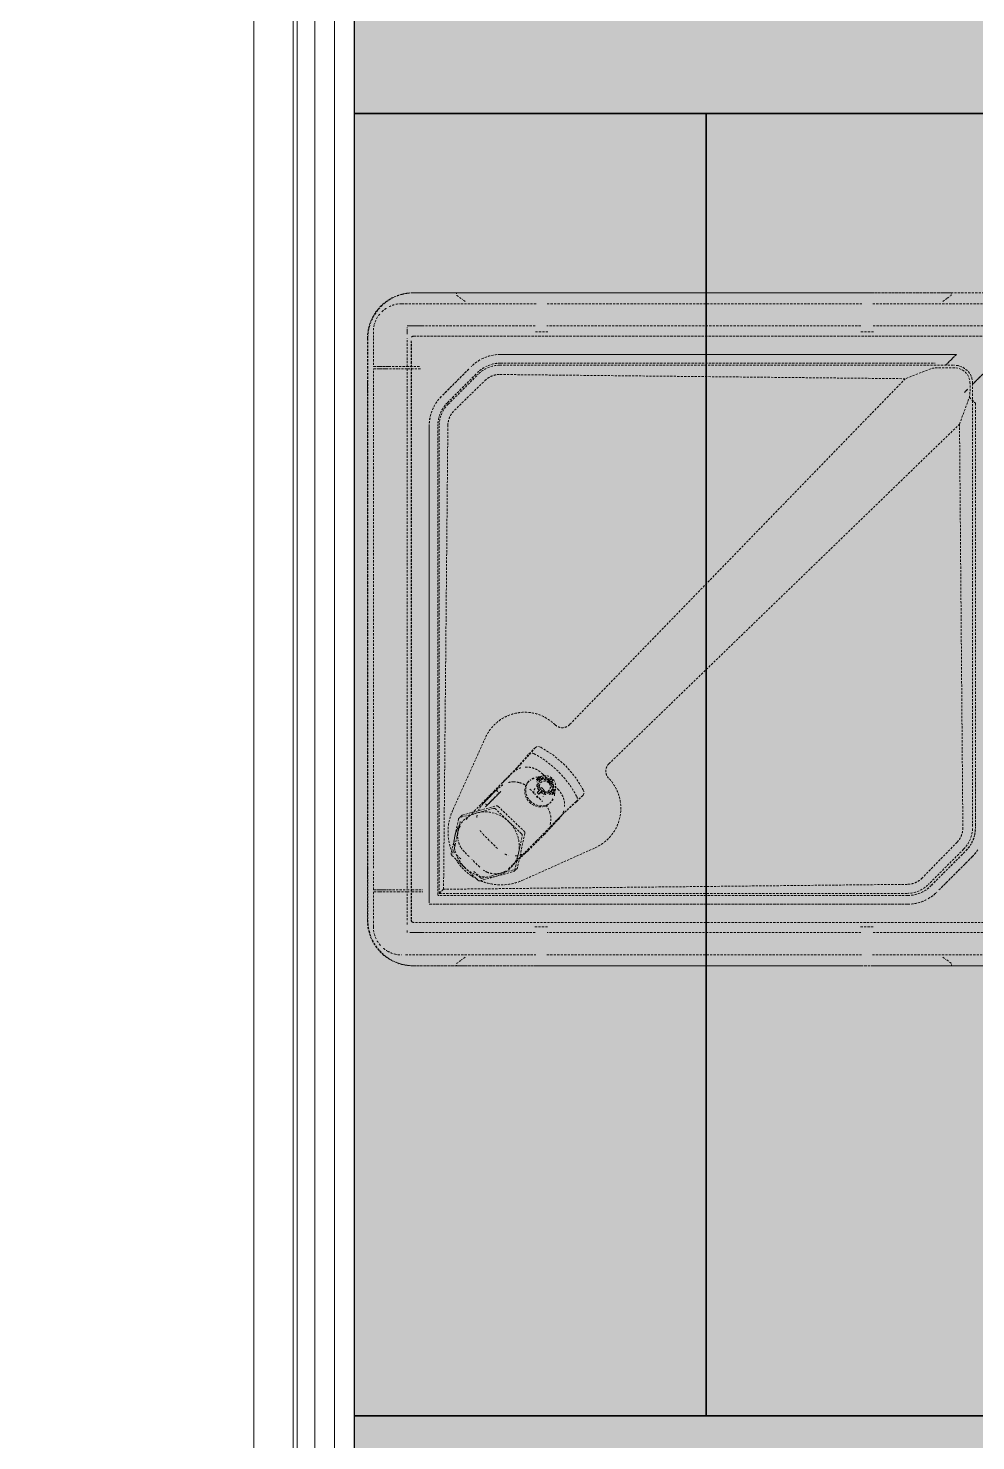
# Model space of a CAD drawing. Header units: millimetres. Extents: x -12447 to 83753, y -46415 to 46712.
# Drawn here: x 13756 to 14193, y 15163 to 15814 of the extents above; entities that cross this region are included whole.
import ezdxf
from ezdxf.xclip import XClip

# ---------------------------------------------------------------- set-up
doc = ezdxf.new("R2010")
doc.units = ezdxf.units.MM
doc.header["$XCLIPFRAME"] = 2
doc.linetypes.add('200_ШТРИХ_ш1п0_6_', pattern=[1.6, 1, -0.6])
doc.layers.add('1_Сущ. кусты', color=7, linetype='Continuous')
for name, color, linetype, lineweight in [('Сантехника', 7, 'Continuous', 18), ('Стены отделка', 7, 'Continuous', 30), ('Стены перегородки', 7, 'Continuous', 30), ('Стены штриховка', 7, 'Continuous', 9)]:
    doc.layers.add(name, color=color, linetype=linetype, lineweight=lineweight)

# ---------------------------------------------------------------- blocks, each defined once
blk = doc.blocks.new('Reece_Tap_Wolfen_Drinking-Fountain - 10 L_Stainless Steel-V121-План полов 1-го этажа')
at = {"layer": 'Сантехника', "linetype": '200_ШТРИХ_ш1п0_6_'}
for p, q in [((14201.31, 15691.8), (13933.33, 15691.8)), ((13930.58, 15673.99), (13930.58, 15675.76)), ((13931.89, 15676.53), (13930.72, 15676.53)), ((13912.33, 15670.8), (13912.33, 15402.8)), ((13973.29, 15658.42), (14182.81, 15658.42)), ((14171.86, 15656.83), (14160.1, 15652.24)), ((14182.86, 15657.23), (14174.93, 15657.23)), ((13949.55, 15640.48), (13963.39, 15654.32)), ((13952.47, 15637.74), (13966.5, 15651.39)), ((13973.48, 15654.18), (14160.1, 15652.24)), ((14160.1, 15652.24), (14005.51, 15492.92)), ((14189.92, 15646.55), (14189.92, 15650.17)), ((14191.06, 15650.17), (14191.06, 15445.39)), ((14185.08, 15631.3), (14189.54, 15643.46)), ((13945.45, 15415.17), (13945.45, 15630.59)), ((13947.42, 15417.06), (13949.4, 15630.59)), ((14023.58, 15474.85), (14185.08, 15631.3)), ((14185.08, 15631.3), (14186.62, 15445.39)), ((13966.67, 15486.85), (13951.64, 15453.45)), ((13989.73, 15482.37), (13986.71, 15479.4)), ((13986.98, 15479.14), (13989.63, 15482.27)), ((13970.52, 15462.11), (13978.3, 15470.05)), ((13960.43, 15451.95), (13969, 15460.57)), ((14011.61, 15460.3), (14008.49, 15457.54)), ((14008.66, 15457.39), (14011.68, 15460.36)), ((13970.4, 15454.3), (13954.96, 15450.09)), ((13956.17, 15451.24), (13971.62, 15455.45)), ((13983.35, 15442.62), (13971.36, 15454.05)), ((13972.57, 15455.2), (13984.56, 15443.77)), ((13954.32, 15449.41), (13950.94, 15433.61)), ((13955.79, 15451.02), (13954.58, 15449.87)), ((13999.51, 15448.83), (13991.73, 15440.89)), ((14000.97, 15449.97), (13994.18, 15442.65)), ((13996.74, 15445.9), (14001.94, 15451.21)), ((14000.74, 15449.73), (13997.23, 15446.24)), ((13980.27, 15425.87), (13983.65, 15441.67)), ((13984.86, 15442.82), (13981.48, 15427.02)), ((13993.92, 15442.38), (13986.85, 15435.31)), ((13977.4, 15426.48), (13986.6, 15435.07)), ((13990.21, 15439.36), (13982.45, 15431.55)), ((13983.86, 15421.2), (14017.29, 15436.18)), ((14183.94, 15438.71), (14167.93, 15422.27)), ((14186.96, 15435.49), (14170.75, 15419.27)), ((13951.24, 15432.67), (13963.24, 15421.22)), ((13964.19, 15420.97), (13979.62, 15425.18)), ((13980, 15425.4), (13981.22, 15426.55)), ((13947.42, 15417.06), (13945.45, 15415.17)), ((14160.85, 15415.17), (13945.45, 15415.17)), ((14161.03, 15419.32), (13947.42, 15417.06)), ((13930.58, 15400.79), (13930.58, 15402.42)), ((13933.33, 15381.8), (14201.31, 15381.8))]:
    blk.add_line(p, q, dxfattribs=at)
at = {"layer": 'Сантехника', "color": 251, "linetype": '200_ШТРИХ_ш1п0_6_', "true_color": 0x666666}
for p, q in [((13957.45, 15691.8), (13933.58, 15691.8)), ((13957.35, 15691.8), (13953.4, 15691.8)), ((13957.45, 15691.8), (13953.4, 15691.8)), ((13957.4, 15687.8), (13955.97, 15688.85)), ((13957.35, 15691.8), (14177.33, 15691.8)), ((14177.43, 15691.8), (13957.45, 15691.8)), ((14181.38, 15691.8), (14177.33, 15691.8)), ((14177.38, 15687.8), (14179.18, 15689.12)), ((14181.38, 15691.8), (14177.43, 15691.8)), ((14201.31, 15691.8), (14177.43, 15691.8)), ((13928.21, 15686.79), (13990.07, 15686.79)), ((13995.13, 15686.79), (14140.06, 15686.79)), ((14145.12, 15686.79), (14204.39, 15686.79)), ((13930.72, 15676.53), (13931.89, 15676.53)), ((13989.63, 15676.53), (13931.89, 15676.53)), ((14139.62, 15676.53), (13995.06, 15676.53)), ((14202.25, 15676.53), (14145.05, 15676.53)), ((13912.58, 15670.8), (13912.58, 15646.8)), ((13915.08, 15673.79), (13915.08, 15671.23)), ((13915.08, 15670.8), (13915.08, 15657.8)), ((13930.58, 15672.82), (13930.58, 15673.99)), ((13930.58, 15657.8), (13930.58, 15670.8)), ((13932.46, 15403.15), (13932.46, 15669.67)), ((13932.58, 15403.26), (13932.58, 15669.29)), ((13995.52, 15673.8), (13989.52, 15673.8)), ((13995.52, 15673.8), (13989.52, 15673.8)), ((14145.5, 15673.8), (14139.5, 15673.8)), ((14145.5, 15673.8), (14139.5, 15673.8)), ((14183.13, 15663.42), (13973.61, 15663.42)), ((13973.67, 15663.42), (14183.19, 15663.42)), ((14183.61, 15663.41), (14178.62, 15658.42)), ((14178.68, 15658.42), (14183.67, 15663.41)), ((14183.67, 15663.41), (14183.61, 15663.41)), ((13915.08, 15657.8), (13917.86, 15657.8)), ((13915.08, 15648.44), (13915.08, 15656.8)), ((13917.85, 15656.8), (13915.08, 15656.8)), ((13918.01, 15657.8), (13921.92, 15657.8)), ((13921.9, 15656.8), (13918.01, 15656.8)), ((13922.12, 15657.8), (13926.68, 15657.8)), ((13926.66, 15656.8), (13922.12, 15656.8)), ((13926.91, 15657.8), (13930.58, 15657.8)), ((13930.58, 15656.8), (13926.91, 15656.8)), ((13930.58, 15657.8), (13931.83, 15657.8)), ((13931.81, 15656.8), (13930.58, 15656.8)), ((13930.58, 15656.8), (13930.58, 15416.8)), ((13932.08, 15657.8), (13936.4, 15657.8)), ((13936.74, 15656.8), (13932.08, 15656.8)), ((13958.97, 15656.65), (13947.09, 15644.77)), ((13947.11, 15644.73), (13959.01, 15656.63)), ((13973.61, 15659.42), (14173.87, 15659.42)), ((13973.67, 15659.42), (14173.92, 15659.42)), ((14173.92, 15659.42), (14173.87, 15659.42)), ((14176.74, 15656.54), (14176.8, 15656.54)), ((13949.17, 15641.19), (13962.68, 15654.7)), ((13949.22, 15641.19), (13962.71, 15654.68)), ((14195.78, 15654.31), (14191.06, 15649.59)), ((14191.06, 15649.65), (14195.72, 15654.31)), ((13912.35, 15426.8), (13912.35, 15646.8)), ((13912.45, 15646.8), (13912.45, 15426.8)), ((14187.35, 15645.94), (14188.77, 15647.36)), ((14187.4, 15645.94), (14187.35, 15645.94)), ((14188.81, 15647.34), (14187.4, 15645.94)), ((14189.64, 15643.7), (14192.44, 15640.9)), ((14189.64, 15643.65), (14192.38, 15640.9)), ((14192.38, 15640.9), (14192.44, 15640.9)), ((14192.38, 15640.9), (14192.38, 15472.49)), ((14192.44, 15640.9), (14192.44, 15445.39)), ((13940.78, 15630.59), (13940.78, 15410.85)), ((13940.83, 15410.9), (13940.83, 15630.59)), ((13944.78, 15414.55), (13944.78, 15630.59)), ((13944.83, 15414.6), (13944.83, 15630.59)), ((13981.24, 15472.94), (13982.67, 15474.42)), ((13981.24, 15472.94), (13975.52, 15467.11)), ((13976.02, 15467.45), (13978.47, 15469.88)), ((13986.89, 15466.96), (13986.45, 15466.51)), ((13993.54, 15469.31), (13990.12, 15468.68)), ((13991.19, 15467.91), (13990.25, 15467.66)), ((13990.25, 15467.66), (13991.34, 15466.57)), ((13990.89, 15468.3), (13991.83, 15468.55)), ((13991.98, 15467.21), (13990.89, 15468.3)), ((13991.92, 15467.18), (13991.19, 15467.91)), ((13991.34, 15466.57), (13991.92, 15467.18)), ((13991.83, 15468.55), (13992.57, 15467.82)), ((13992.57, 15467.82), (13991.98, 15467.21)), ((13992.99, 15470.21), (14000.06, 15463.13)), ((13997.03, 15468), (13996.03, 15467.01)), ((13996.03, 15467.01), (13996.62, 15467.62)), ((13996.62, 15467.62), (13997.29, 15468.28)), ((13996.74, 15466.31), (13997.74, 15467.3)), ((13997.32, 15466.91), (13996.74, 15466.31)), ((13997.29, 15468.28), (13997.03, 15468)), ((13997.99, 15467.58), (13997.32, 15466.91)), ((13997.74, 15467.3), (13997.99, 15467.58)), ((14192.38, 15471.49), (14192.38, 15445.39)), ((13969.22, 15460.35), (13966.01, 15457.14)), ((13966.07, 15457.18), (13969.23, 15460.35)), ((13971.63, 15462.75), (13973.04, 15461.33)), ((13971.67, 15462.79), (13973.08, 15461.38)), ((13974.64, 15466.18), (13974.71, 15466.18)), ((13991.52, 15462.54), (13990.52, 15461.55)), ((13990.52, 15461.55), (13991.43, 15462.48)), ((13991.23, 15460.84), (13992.23, 15461.83)), ((13991.43, 15462.48), (13992.1, 15463.14)), ((13992.1, 15463.14), (13991.52, 15462.54)), ((13992.14, 15461.77), (13991.68, 15461.3)), ((13992.81, 15462.43), (13992.14, 15461.77)), ((13992.23, 15461.83), (13992.81, 15462.43)), ((13996.86, 15462.24), (13996.28, 15461.63)), ((13996.28, 15461.63), (13997.37, 15460.54)), ((13997.59, 15461.5), (13996.86, 15462.24)), ((13996.92, 15462.27), (13997.51, 15462.88)), ((13998.02, 15461.18), (13996.92, 15462.27)), ((13997.37, 15460.54), (13997.59, 15461.5)), ((13997.51, 15462.88), (13998.24, 15462.14)), ((13998.24, 15462.14), (13998.02, 15461.18)), ((13998.54, 15460.58), (13999.04, 15464.02)), ((13967.43, 15455.72), (13966.01, 15457.14)), ((13967.48, 15455.77), (13966.07, 15457.18)), ((13967.43, 15455.72), (13970.64, 15458.94)), ((13970.64, 15458.93), (13967.48, 15455.77)), ((13996.51, 15456.83), (13996.95, 15457.29)), ((13953.51, 15441.08), (13955.13, 15448.68)), ((13957.76, 15449.26), (13959.92, 15451.44)), ((14003.9, 15453.18), (14002.45, 15451.72)), ((13995.92, 15444.97), (13995.85, 15444.97)), ((13952.15, 15434.76), (13952.7, 15437.3)), ((14187.51, 15434.3), (14171.89, 15418.68)), ((14187.53, 15434.26), (14171.92, 15418.66)), ((13955.37, 15431.03), (13953.44, 15432.87)), ((13961.7, 15429.59), (13960.49, 15430.8)), ((13982.45, 15431.55), (13978.51, 15427.59)), ((14175.59, 15416.72), (14190.82, 15431.95)), ((14190.87, 15431.95), (14175.63, 15416.71)), ((13912.58, 15426.8), (13912.58, 15402.8)), ((13915.08, 15416.8), (13915.08, 15425.43)), ((13964.45, 15422.37), (13961.21, 15425.47)), ((13967.56, 15422.71), (13965.4, 15422.12)), ((13979.7, 15426.02), (13968.72, 15423.03)), ((13915.08, 15416.8), (13918.01, 15416.8)), ((13918.01, 15415.8), (13915.08, 15415.8)), ((13915.08, 15415.8), (13915.08, 15402.8)), ((13922.12, 15415.8), (13918.21, 15415.8)), ((13918.23, 15416.8), (13922.12, 15416.8)), ((13926.91, 15415.8), (13922.35, 15415.8)), ((13922.37, 15416.8), (13926.91, 15416.8)), ((13930.58, 15415.8), (13927.16, 15415.8)), ((13927.18, 15416.8), (13930.58, 15416.8)), ((13930.58, 15416.8), (13932.08, 15416.8)), ((13930.58, 15402.8), (13930.58, 15415.8)), ((13930.58, 15415.8), (13932.08, 15415.8)), ((13932.84, 15415.8), (13937.83, 15415.8)), ((13932.9, 15416.8), (13937.83, 15416.8)), ((13940.83, 15410.17), (14161.17, 15410.17)), ((14161.23, 15410.17), (13940.83, 15410.17)), ((14161.17, 15414.17), (13944.78, 15414.17)), ((13944.83, 15414.17), (13944.78, 15414.17)), ((14161.23, 15414.17), (13944.83, 15414.17)), ((14161.17, 15414.17), (14161.23, 15414.17)), ((13915.08, 15402.4), (13915.08, 15399.8)), ((13930.58, 15397.07), (13930.58, 15398.29)), ((13989.67, 15397.07), (13931.9, 15397.07)), ((13989.52, 15399.8), (13995.52, 15399.8)), ((13989.52, 15399.8), (13995.52, 15399.8)), ((14139.66, 15397.07), (13995.13, 15397.07)), ((14139.5, 15399.8), (14145.5, 15399.8)), ((14139.5, 15399.8), (14145.5, 15399.8)), ((14202.27, 15397.07), (14145.12, 15397.07)), ((13929.94, 15386.8), (13989.94, 15386.8)), ((13957.4, 15385.8), (13955.6, 15384.48)), ((13995, 15386.8), (14139.92, 15386.8)), ((14144.99, 15386.8), (14206.13, 15386.8)), ((14177.38, 15385.8), (14178.82, 15384.74)), ((13933.58, 15381.8), (13957.45, 15381.8)), ((13957.45, 15381.8), (13953.4, 15381.8)), ((13957.35, 15381.8), (13953.4, 15381.8)), ((13957.35, 15381.8), (14177.33, 15381.8)), ((14177.43, 15381.8), (13957.45, 15381.8)), ((14181.38, 15381.8), (14177.33, 15381.8)), ((14181.38, 15381.8), (14177.43, 15381.8)), ((14177.43, 15381.8), (14201.31, 15381.8))]:
    blk.add_line(p, q, dxfattribs=at)
at = {"layer": 'Сантехника', "color": 253, "linetype": '200_ШТРИХ_ш1п0_6_', "true_color": 0xa3a3a3}
for p, q in [((13989.63, 15691.8), (13957.45, 15691.8)), ((13995.52, 15691.8), (13989.52, 15691.8)), ((13990.37, 15691.8), (13989.52, 15691.8)), ((13995.52, 15691.8), (13990.37, 15691.8)), ((14139.62, 15691.8), (13995.13, 15691.8)), ((14139.62, 15691.8), (14139.5, 15691.8)), ((14145.5, 15691.8), (14139.5, 15691.8)), ((14139.92, 15691.8), (14139.62, 15691.8)), ((14141.04, 15691.8), (14139.92, 15691.8)), ((14141.76, 15691.8), (14141.04, 15691.8)), ((14143.32, 15691.8), (14141.76, 15691.8)), ((14145.12, 15691.8), (14143.32, 15691.8)), ((14145.41, 15691.8), (14145.12, 15691.8)), ((14177.43, 15691.8), (14145.12, 15691.8)), ((14145.5, 15691.8), (14145.41, 15691.8)), ((13931.89, 15676.53), (13937.83, 15676.53)), ((13933.46, 15671.8), (14201.06, 15671.8)), ((13933.58, 15671.8), (14201.06, 15671.8)), ((13917.86, 15657.8), (13915.08, 15657.8)), ((13915.08, 15656.8), (13917.85, 15656.8)), ((13921.92, 15657.8), (13918.01, 15657.8)), ((13918.01, 15656.8), (13921.9, 15656.8)), ((13912.58, 15646.8), (13912.58, 15426.8)), ((13915.08, 15647.1), (13915.08, 15648.44)), ((13915.08, 15426.8), (13915.08, 15646.8)), ((13966.18, 15457.07), (13969.35, 15460.23)), ((13991.68, 15461.3), (13991.23, 15460.84)), ((13952.7, 15437.3), (13953.51, 15441.08)), ((13959.18, 15432.11), (13956.99, 15434.3)), ((13964.06, 15427.23), (13961.7, 15429.59)), ((13918.01, 15416.8), (13915.08, 15416.8)), ((13918.01, 15415.8), (13915.08, 15415.8)), ((13922.12, 15415.8), (13918.21, 15415.8)), ((13922.12, 15416.8), (13918.23, 15416.8)), ((13940.83, 15410.17), (13940.78, 15410.17)), ((14201.06, 15401.8), (13933.46, 15401.8)), ((14201.06, 15401.8), (13933.58, 15401.8)), ((13937.83, 15397.07), (13931.9, 15397.07)), ((13957.45, 15381.8), (13989.63, 15381.8)), ((13994.66, 15381.8), (13989.52, 15381.8)), ((13995.4, 15381.8), (13989.52, 15381.8)), ((13995.52, 15381.8), (13994.66, 15381.8)), ((13995.13, 15381.8), (14139.62, 15381.8)), ((13995.52, 15381.8), (13995.4, 15381.8)), ((14139.62, 15381.8), (14139.5, 15381.8)), ((14145.5, 15381.8), (14139.5, 15381.8)), ((14145.5, 15381.8), (14139.62, 15381.8)), ((14145.12, 15381.8), (14177.43, 15381.8))]:
    blk.add_line(p, q, dxfattribs=at)
at = {"layer": 'Сантехника', "color": 9, "linetype": '200_ШТРИХ_ш1п0_6_', "true_color": 0xc7c7c7}
for p, q in [((13987.21, 15463.23), (13989.8, 15460.64)), ((13990.35, 15460.1), (13992.98, 15457.47)), ((13968.45, 15439.57), (13965.64, 15442.38)), ((13972.27, 15435.76), (13968.78, 15439.24))]:
    blk.add_line(p, q, dxfattribs=at)
at = {"layer": 'Сантехника', "linetype": '200_ШТРИХ_ш1п0_6_', "flags": 128}
for points in [[(13933.33, 15691.8), (13932.49, 15691.78), (13931.65, 15691.73), (13930.82, 15691.65), (13929.99, 15691.53), (13929.16, 15691.38), (13928.34, 15691.2), (13927.53, 15690.98), (13926.73, 15690.73), (13925.93, 15690.45), (13925.15, 15690.14), (13924.39, 15689.8), (13923.63, 15689.43), (13922.9, 15689.02), (13922.18, 15688.59), (13921.47, 15688.13), (13920.79, 15687.64), (13920.13, 15687.13), (13919.48, 15686.59), (13918.86, 15686.02), (13918.27, 15685.43), (13917.69, 15684.81), (13917.15, 15684.18), (13916.62, 15683.52), (13916.13, 15682.84), (13915.66, 15682.14), (13915.22, 15681.43), (13914.81, 15680.7), (13914.43, 15679.95), (13914.08, 15679.18), (13913.76, 15678.41), (13913.47, 15677.62), (13913.21, 15676.82), (13912.99, 15676.01), (13912.8, 15675.19), (13912.64, 15674.37), (13912.51, 15673.54), (13912.42, 15672.7), (13912.36, 15671.86), (13912.33, 15671.03), (13912.33, 15670.8)], [(13953.41, 15691.49), (13953.41, 15691.55), (13953.4, 15691.59), (13953.4, 15691.62), (13953.4, 15691.65), (13953.4, 15691.67), (13953.4, 15691.68), (13953.4, 15691.69), (13953.4, 15691.7), (13953.4, 15691.71), (13953.4, 15691.72), (13953.4, 15691.73), (13953.4, 15691.73), (13953.4, 15691.74), (13953.4, 15691.74), (13953.4, 15691.75), (13953.4, 15691.75), (13953.4, 15691.75), (13953.4, 15691.76), (13953.4, 15691.76), (13953.4, 15691.76), (13953.4, 15691.77), (13953.4, 15691.77), (13953.4, 15691.77), (13953.4, 15691.77), (13953.4, 15691.78), (13953.4, 15691.78)], [(14181.37, 15691.49), (14181.37, 15691.55), (14181.38, 15691.59), (14181.38, 15691.62), (14181.38, 15691.65), (14181.38, 15691.67), (14181.38, 15691.68), (14181.38, 15691.69), (14181.38, 15691.7), (14181.38, 15691.71), (14181.38, 15691.72), (14181.38, 15691.73), (14181.38, 15691.73), (14181.38, 15691.74), (14181.38, 15691.74), (14181.38, 15691.75), (14181.38, 15691.75), (14181.38, 15691.75), (14181.38, 15691.76), (14181.38, 15691.76), (14181.38, 15691.76), (14181.38, 15691.77), (14181.38, 15691.77), (14181.38, 15691.77), (14181.38, 15691.77), (14181.38, 15691.78), (14181.38, 15691.78)], [(14174.93, 15657.23), (14174.33, 15657.21), (14173.74, 15657.18), (14173.17, 15657.12), (14172.65, 15657.04), (14172.21, 15656.94), (14171.86, 15656.83)], [(14189.54, 15643.46), (14189.64, 15643.81), (14189.73, 15644.26), (14189.81, 15644.78), (14189.87, 15645.35), (14189.9, 15645.95), (14189.92, 15646.55)], [(13989.63, 15482.27), (13990, 15482.58), (13990.46, 15482.75), (13991, 15482.79), (13991.59, 15482.68), (13992.19, 15482.44)], [(13992.19, 15482.44), (13998.05, 15478.79), (14003.44, 15474.15), (14008.08, 15468.76), (14011.75, 15462.87)], [(14011.75, 15462.87), (14012, 15462.27), (14012.11, 15461.68), (14012.08, 15461.13), (14011.91, 15460.66), (14011.61, 15460.3)], [(13912.33, 15402.8), (13912.35, 15401.96), (13912.4, 15401.12), (13912.48, 15400.28), (13912.6, 15399.45), (13912.75, 15398.63), (13912.93, 15397.81), (13913.15, 15397), (13913.4, 15396.19), (13913.68, 15395.4), (13913.99, 15394.62), (13914.33, 15393.85), (13914.7, 15393.1), (13915.11, 15392.36), (13915.54, 15391.64), (13916, 15390.94), (13916.49, 15390.26), (13917, 15389.59), (13917.54, 15388.95), (13918.11, 15388.33), (13918.7, 15387.73), (13919.31, 15387.16), (13919.95, 15386.61), (13920.61, 15386.09), (13921.29, 15385.6), (13921.99, 15385.13), (13922.7, 15384.69), (13923.43, 15384.28), (13924.18, 15383.9), (13924.95, 15383.55), (13925.72, 15383.23), (13926.51, 15382.94), (13927.31, 15382.68), (13928.12, 15382.46), (13928.94, 15382.26), (13929.76, 15382.1), (13930.59, 15381.98), (13931.43, 15381.88), (13932.27, 15381.83), (13933.11, 15381.8), (13933.33, 15381.8)], [(13953.41, 15382.11), (13953.41, 15382.05), (13953.4, 15382), (13953.4, 15381.97), (13953.4, 15381.95), (13953.4, 15381.93), (13953.4, 15381.92), (13953.4, 15381.91), (13953.4, 15381.89), (13953.4, 15381.89), (13953.4, 15381.88), (13953.4, 15381.87), (13953.4, 15381.87), (13953.4, 15381.86), (13953.4, 15381.86), (13953.4, 15381.85), (13953.4, 15381.85), (13953.4, 15381.84), (13953.4, 15381.84), (13953.4, 15381.84), (13953.4, 15381.83), (13953.4, 15381.83), (13953.4, 15381.83), (13953.4, 15381.83), (13953.4, 15381.82), (13953.4, 15381.82), (13953.4, 15381.82)], [(14181.37, 15382.11), (14181.37, 15382.05), (14181.38, 15382), (14181.38, 15381.97), (14181.38, 15381.95), (14181.38, 15381.93), (14181.38, 15381.92), (14181.38, 15381.91), (14181.38, 15381.89), (14181.38, 15381.89), (14181.38, 15381.88), (14181.38, 15381.87), (14181.38, 15381.87), (14181.38, 15381.86), (14181.38, 15381.86), (14181.38, 15381.85), (14181.38, 15381.85), (14181.38, 15381.84), (14181.38, 15381.84), (14181.38, 15381.84), (14181.38, 15381.83), (14181.38, 15381.83), (14181.38, 15381.83), (14181.38, 15381.83), (14181.38, 15381.82), (14181.38, 15381.82), (14181.38, 15381.82)]]:
    blk.add_lwpolyline(points, dxfattribs=at)
at = {"layer": 'Сантехника', "color": 251, "linetype": '200_ШТРИХ_ш1п0_6_', "true_color": 0x666666, "flags": 128}
for points in [[(13955.6, 15689.12), (13953.58, 15690.6), (13953.45, 15691.18), (13953.42, 15691.38), (13953.41, 15691.49)], [(14179.4, 15689.28), (14181.2, 15690.6), (14181.33, 15691.18), (14181.36, 15691.38), (14181.37, 15691.49)], [(13982.83, 15474.58), (13985.53, 15477.51), (13986.98, 15479.14)], [(14008.49, 15457.54), (14006.93, 15456.11), (14004.28, 15453.56)], [(13955.37, 15384.31), (13953.58, 15383), (13953.45, 15382.42), (13953.42, 15382.21), (13953.41, 15382.11)], [(14179.18, 15384.48), (14181.2, 15383), (14181.33, 15382.42), (14181.36, 15382.21), (14181.37, 15382.11)]]:
    blk.add_lwpolyline(points, dxfattribs=at)
at = {"layer": 'Сантехника', "linetype": '200_ШТРИХ_ш1п0_6_'}
for centre, major_axis, ratio, start_param, end_param in [((13933.58, 15670.8), (0, 21), 0.999921, 0.436121, 0.754767), ((13933.58, 15670.8), (0, 21), 0.999921, 0.240456, 0.379726), ((13933.58, 15670.8), (0, 21), 0.999921, 0.012861, 0.132209), ((13933.58, 15670.8), (0, 21), 0.999921, 0.894453, 1.570796), ((13973.29, 15644.42), (0, 14), 0.999921, 0, 0.785398), ((14182.81, 15650.17), (0, 8.25), 0.999921, 4.712389, 6.283185), ((14182.86, 15650.17), (0, 7.05), 0.999921, 4.712389, 6.283185), ((13959.45, 15630.59), (0, 14), 0.999921, 0.785398, 1.570796), ((13988.82, 15477.27), (-2.1, 2.14), 0.662475, 5.169657, 6.352518), ((13747.42, 15700.95), (-229.07, 232.72), 0.662475, 3.153453, 3.210926), ((13985.5, 15455.96), (-22.53, 22.89), 0.662475, 4.278843, 5.169657), ((13967.85, 15459.48), (3.54, 3.54), 0.008884, 5.035433, 5.559032), ((13970.71, 15453.36), (-0.688, 0.726), 0.948236, 4.76545, 5.812647), ((13971.92, 15454.51), (-0.688, 0.726), 0.948236, 4.76545, 5.812647), ((14230.4, 15217.93), (-229.07, 232.72), 0.662475, 6.237574, 6.295046), ((14006.56, 15459.53), (-2.1, 2.14), 0.662475, 3.095981, 4.278843), ((13967.3, 15437.66), (-10.6, 11.18), 0.948236, 4.740369, 7.881962), ((13955.25, 15449.16), (-0.672, 0.709), 0.948236, 5.812647, 6.859845), ((13967.3, 15437.66), (-10.6, 11.18), 0.948236, 1.598777, 4.740369), ((13982.7, 15441.93), (-0.688, 0.726), 0.948236, 3.718252, 4.76545), ((13983.91, 15443.08), (-0.688, 0.726), 0.948236, 3.718252, 4.76545), ((13989.06, 15438.27), (3.54, 3.54), 0.008884, 5.035433, 5.559032), ((13986.85, 15449.45), (0, 10), 0.999921, 3.926991, 4.18879), ((13998.12, 15447.17), (2.2, 2.2), 0.008884, 3.150478, 4.284942), ((14177.06, 15445.39), (0, 14), 0.999921, 3.926991, 4.712389), ((13951.89, 15433.36), (-0.688, 0.726), 0.948236, 0.57666, 1.623857), ((13963.89, 15421.91), (-0.688, 0.726), 0.948236, 1.623857, 2.671055), ((13979.32, 15426.12), (-0.688, 0.726), 0.948236, 2.671055, 3.718252), ((14160.85, 15429.17), (0, 14), 0.999921, 3.141593, 3.926991), ((13933.58, 15402.8), (0, 21), 0.999921, 1.570796, 1.643311), ((13933.58, 15402.8), (0, 21), 0.999921, 1.814033, 1.977197), ((13933.58, 15402.8), (0, 21), 0.999921, 2.013466, 2.303803), ((13928.08, 15399.8), (0, 13), 0.999921, 2.094395, 2.291942), ((13933.58, 15402.8), (0, 21), 0.999921, 2.443548, 3.128732)]:
    blk.add_ellipse(centre, major_axis=major_axis, ratio=ratio, start_param=start_param, end_param=end_param, dxfattribs=at)
at = {"layer": 'Сантехника', "color": 251, "linetype": '200_ШТРИХ_ш1п0_6_', "true_color": 0x666666}
for centre, major_axis, ratio, start_param, end_param in [((13933.58, 15670.8), (0, 21), 0.999921, 0.132209, 0.240456), ((13928.08, 15673.79), (0, 13), 0.999921, 0.888414, 1.28273), ((13933.58, 15670.8), (0, 21), 0.999921, 0.754767, 0.894453), ((13928.08, 15673.79), (0, 13), 0.999921, 0.571028, 0.785398), ((13928.08, 15673.79), (0, 13), 0.999921, 0.261799, 0.495723), ((13928.08, 15673.79), (0, 13), 0.999921, 0, 0.2438), ((13928.08, 15673.79), (0, 13), 0.999921, 1.308997, 1.510052), ((13933.46, 15670.8), (0, 1), 0.999921, 0, 1.570796), ((13933.58, 15670.8), (0, 1), 0.999921, 0, 1.570796), ((13973.61, 15644.42), (0, 19), 0.999921, 0, 0.477857), ((13973.67, 15644.42), (0, 19), 0.999921, 0, 0.47924), ((14183.13, 15650.17), (0, 13.25), 0.999921, 6.246863, 6.283185), ((14183.19, 15650.17), (0, 13.25), 0.999921, 6.246863, 6.283185), ((13973.61, 15644.42), (0, 19), 0.999921, 0.523599, 0.785398), ((13973.67, 15644.42), (0, 19), 0.999921, 0.523599, 0.785398), ((13973.61, 15644.42), (0, 15), 0.999921, 0.523599, 0.785398), ((13973.67, 15644.42), (0, 15), 0.999921, 0.523599, 0.785398), ((13973.61, 15644.42), (0, 15), 0.999921, 0, 0.462643), ((13973.67, 15644.42), (0, 15), 0.999921, 0, 0.464609), ((13912.4, 15646.8), (0, 4), 0.012565, 0, 1.570796), ((13912.4, 15646.8), (0, 4), 0.012565, 4.712389, 6.283185), ((13959.78, 15630.59), (0, 19), 0.999921, 0.785398, 1.570796), ((13959.83, 15630.59), (0, 19), 0.999921, 0.785398, 1.570796), ((13959.78, 15630.59), (0, 15), 0.999921, 0.786849, 1.570796), ((13959.83, 15630.59), (0, 15), 0.999921, 0.790258, 1.570796), ((13978.17, 15469.72), (3.54, 3.54), 0.008884, 2.40934, 3.141593), ((13976.91, 15468.39), (2.2, 2.2), 0.008884, 3.150478, 4.284942), ((13991.92, 15462.12), (-5.03, 4.84), 0.909991, 0, 1.549367), ((13991.92, 15462.12), (-5.03, 4.84), 0.909991, 5.901037, 6.19264), ((13991.48, 15461.67), (-5.03, 4.84), 0.909991, 5.796508, 6.094316), ((13991.92, 15462.12), (-5.03, 4.84), 0.909991, 4.69096, 5.704165), ((13994.13, 15464.42), (-3.65, 3.51), 0.909991, 6.162854, 6.360658), ((13991.48, 15461.67), (-5.03, 4.84), 0.909991, 4.69096, 5.588475), ((13994.71, 15465.03), (-3.29, 3.16), 0.909991, 0.088477, 0.501223), ((13994.71, 15465.03), (-2.54, 2.45), 0.909991, 0.120724, 0.657523), ((13994.13, 15464.42), (-1.88, 1.81), 0.909991, 4.69096, 7.832552), ((13994.71, 15465.03), (-3.29, 3.16), 0.909991, 4.800866, 6.15185), ((13994.13, 15464.42), (-2.54, 2.45), 0.909991, 4.833113, 6.119603), ((13994.71, 15465.03), (-2.54, 2.45), 0.909991, 4.833113, 6.119603), ((13994.13, 15464.42), (-3.65, 3.51), 0.909991, 4.69096, 4.789862), ((13994.71, 15465.03), (-2.54, 2.45), 0.909991, 3.262317, 4.548806), ((13994.13, 15464.42), (-3.65, 3.51), 0.909991, 4.592057, 4.69096), ((13994.71, 15465.03), (-3.29, 3.16), 0.909991, 3.23007, 4.581053), ((13968.84, 15459.96), (3.54, 3.54), 0.008884, 0.008885, 3.141593), ((13968.84, 15459.96), (2.83, 2.83), 0.008884, 0.072302, 3.087061), ((13970.26, 15458.55), (3.54, 3.54), 0.008884, 0.008885, 3.141593), ((13970.26, 15458.55), (2.83, 2.83), 0.008884, 0.574762, 3.087061), ((13968.84, 15459.96), (3.54, 3.54), 0.008884, 5.768471, 6.283185), ((13979.78, 15456.52), (0, 10), 0.999921, 0.523599, 0.785398), ((13970.26, 15458.55), (2.83, 2.83), 0.008884, 0.072302, 0.323532), ((13970.26, 15458.55), (3.54, 3.54), 0.008884, 5.768471, 6.283185), ((13991.48, 15461.67), (-5.03, 4.84), 0.909991, 0.574098, 1.549367), ((13991.48, 15461.67), (-5.03, 4.84), 0.909991, 0, 0.50217), ((13991.48, 15461.67), (-1.88, 1.81), 0.909991, 4.69096, 5.905749), ((13994.71, 15465.03), (-3.29, 3.16), 0.909991, 0.763969, 1.439461), ((13994.13, 15464.42), (-3.65, 3.51), 0.909991, 1.450465, 1.549367), ((13994.13, 15464.42), (-2.54, 2.45), 0.909991, 0.331333, 1.407214), ((13994.13, 15464.42), (-3.65, 3.51), 0.909991, 1.549367, 1.648269), ((13994.71, 15465.03), (-2.54, 2.45), 0.909991, 0.763969, 1.407214), ((13994.71, 15465.03), (-3.29, 3.16), 0.909991, 1.659274, 2.334765), ((13994.13, 15464.42), (-2.54, 2.45), 0.909991, 1.69152, 2.768871), ((13994.13, 15464.42), (-1.88, 1.81), 0.909991, 1.549367, 4.69096), ((13994.71, 15465.03), (-2.54, 2.45), 0.909991, 1.69152, 2.334765), ((13994.71, 15465.03), (-2.54, 2.45), 0.909991, 2.448304, 2.97801), ((13991.48, 15461.67), (-5.03, 4.84), 0.909991, 3.826751, 4.69096), ((13994.71, 15465.03), (-3.29, 3.16), 0.909991, 2.599748, 3.010257), ((13991.92, 15462.12), (-5.03, 4.84), 0.909991, 3.720613, 4.69096), ((13994.13, 15464.42), (-2.54, 2.45), 0.909991, 3.262317, 4.548806), ((13994.13, 15464.42), (-3.65, 3.51), 0.909991, 3.021261, 3.219066), ((13972.71, 15449.45), (0, 10), 0.999921, 0.785398, 1.177323), ((13968.84, 15459.96), (3.54, 3.54), 0.008884, 3.150478, 3.674076), ((13970.26, 15458.55), (3.54, 3.54), 0.008884, 3.150478, 3.674076), ((13991.48, 15461.67), (-5.03, 4.84), 0.909991, 1.549367, 2.524636), ((13991.92, 15462.12), (-5.03, 4.84), 0.909991, 1.549367, 2.596565), ((13991.48, 15461.67), (-5.03, 4.84), 0.909991, 2.596565, 3.585186), ((13991.92, 15462.12), (-5.03, 4.84), 0.909991, 2.743322, 3.480251), ((13956.46, 15450.32), (-0.672, 0.709), 0.948236, 5.812647, 6.859845), ((13999.39, 15448.5), (3.54, 3.54), 0.008884, 2.40934, 3.141593), ((14177.38, 15445.39), (0, 15), 0.999921, 4.219729, 4.45059), ((14177.44, 15445.39), (0, 15), 0.999921, 4.214401, 4.45059), ((14177.38, 15445.39), (0, 15), 0.999921, 4.483663, 4.712389), ((14177.44, 15445.39), (0, 15), 0.999921, 4.474263, 4.712389), ((13953.1, 15434.51), (-0.688, 0.726), 0.948236, 0.57666, 1.623857), ((13979.78, 15442.38), (0, 10), 0.999921, 3.665191, 3.926991), ((14177.38, 15445.39), (0, 15), 0.999921, 3.926991, 4.18879), ((14177.44, 15445.39), (0, 15), 0.999921, 3.926991, 4.18879), ((14177.38, 15445.39), (0, 19), 0.999921, 3.926991, 4.167814), ((14177.44, 15445.39), (0, 19), 0.999921, 3.926991, 4.164288), ((13979.78, 15442.38), (0, 10), 0.999921, 3.442765, 3.63288), ((13912.4, 15426.8), (0, 4), 0.012565, 1.570796, 2.513274), ((13912.4, 15426.8), (0, 4), 0.012565, 2.827433, 3.141593), ((13912.4, 15426.8), (0, 4), 0.012565, 3.141593, 4.712389), ((13965.1, 15423.06), (-0.688, 0.726), 0.948236, 1.623857, 2.671055), ((13980.53, 15427.27), (-0.688, 0.726), 0.948236, 2.671055, 3.718252), ((14161.17, 15429.17), (0, 15), 0.999921, 3.141593, 3.926991), ((14161.23, 15429.17), (0, 15), 0.999921, 3.141593, 3.926991), ((14161.17, 15429.17), (0, 19), 0.999921, 3.665191, 3.926991), ((14161.23, 15429.17), (0, 19), 0.999921, 3.665191, 3.926991), ((14161.17, 15429.17), (0, 19), 0.999921, 3.141593, 3.603033), ((14161.23, 15429.17), (0, 19), 0.999921, 3.141593, 3.60165), ((13933.46, 15402.8), (0, 1), 0.999921, 1.570796, 2.617994), ((13933.58, 15402.8), (0, 1), 0.999921, 1.570796, 2.356194), ((13933.58, 15402.8), (0, 21), 0.999921, 1.643311, 1.814033), ((13928.08, 15399.8), (0, 13), 0.999921, 1.570796, 2.022506), ((13933.58, 15402.8), (0, 21), 0.999921, 2.303803, 2.443548), ((13928.08, 15399.8), (0, 13), 0.999921, 2.44323, 2.589573), ((13928.08, 15399.8), (0, 13), 0.999921, 2.617994, 2.873622), ((13928.08, 15399.8), (0, 13), 0.999921, 2.879793, 3.137194)]:
    blk.add_ellipse(centre, major_axis=major_axis, ratio=ratio, start_param=start_param, end_param=end_param, dxfattribs=at)
at = {"layer": 'Сантехника', "color": 253, "linetype": '200_ШТРИХ_ш1п0_6_', "true_color": 0xa3a3a3}
for centre, major_axis, ratio, start_param, end_param in [((13991.92, 15462.12), (-5.03, 4.84), 0.909991, 5.704165, 5.738157), ((13968.84, 15459.96), (3.54, 3.54), 0.008884, 3.674076, 5.768471), ((13968.84, 15459.96), (2.83, 2.83), 0.008884, 3.328826, 5.354205), ((13970.26, 15458.55), (3.54, 3.54), 0.008884, 3.674076, 5.768471), ((13970.25, 15458.55), (2.83, 2.83), 0.008884, 3.328826, 6.113722), ((13968.84, 15459.96), (2.83, 2.83), 0.008884, 5.354205, 6.113722), ((13970.26, 15458.55), (2.83, 2.83), 0.008884, 0.323532, 0.574762), ((13979.78, 15456.52), (0, 10), 0.999921, 0, 0.253205), ((13979.78, 15456.52), (0, 10), 0.999921, 6.045114, 6.283185), ((13979.78, 15456.52), (0, 10), 0.999921, 5.759587, 6.021386), ((13991.48, 15461.67), (-1.88, 1.81), 0.909991, 6.261756, 7.566214), ((13991.48, 15461.67), (-1.88, 1.81), 0.909991, 3.538118, 4.69096), ((13991.92, 15462.12), (-5.03, 4.84), 0.909991, 3.643762, 3.720613), ((13991.48, 15461.67), (-1.88, 1.81), 0.909991, 1.726255, 2.404394), ((13991.48, 15461.67), (-1.88, 1.81), 0.909991, 3.120163, 3.141593), ((13986.85, 15449.45), (0, 10), 0.999921, 4.974188, 5.441577), ((13986.85, 15449.45), (0, 10), 0.999921, 4.459183, 4.712389), ((13986.85, 15449.45), (0, 10), 0.999921, 4.777075, 4.950461), ((13972.71, 15449.45), (0, 10), 0.999921, 2.130735, 2.31589), ((13979.78, 15442.38), (0, 10), 0.999921, 3.204822, 3.337086), ((13912.4, 15426.8), (0, 4), 0.012565, 2.513274, 2.827433), ((13933.58, 15402.8), (0, 1), 0.999921, 2.356194, 3.141593), ((13933.46, 15402.8), (0, 1), 0.999921, 2.617994, 3.141593)]:
    blk.add_ellipse(centre, major_axis=major_axis, ratio=ratio, start_param=start_param, end_param=end_param, dxfattribs=at)
at = {"layer": 'Сантехника', "color": 9, "linetype": '200_ШТРИХ_ш1п0_6_', "true_color": 0xc7c7c7}
for centre, start_param, end_param in [((13972.71, 15449.45), 1.401762, 1.547741), ((13979.78, 15442.38), 2.713425, 2.879793)]:
    blk.add_ellipse(centre, major_axis=(0, 10), ratio=0.999921, start_param=start_param, end_param=end_param, dxfattribs=at)
at = {"layer": 'Сантехника', "linetype": '200_ШТРИХ_ш1п0_6_'}
for points in [[(13966.5, 15651.39), (13967.13, 15652), (13968.49, 15653.01), (13970.92, 15653.99), (13972.6, 15654.19), (13973.48, 15654.18)], [(13949.4, 15630.59), (13949.42, 15631.49), (13949.66, 15633.24), (13950.73, 15635.73), (13951.82, 15637.11), (13952.47, 15637.74)], [(13998.76, 15492.85), (13997.6, 15493.99), (13995.09, 15495.93), (13990.66, 15497.9), (13985.92, 15498.74), (13981.1, 15498.43), (13976.5, 15496.97), (13972.39, 15494.47), (13968.97, 15491.04), (13967.34, 15488.33), (13966.67, 15486.85)], [(14017.29, 15436.18), (14018.77, 15436.85), (14021.48, 15438.48), (14024.92, 15441.87), (14027.43, 15445.97), (14028.9, 15450.55), (14029.24, 15455.35), (14028.44, 15460.09), (14026.51, 15464.52), (14024.6, 15467.04), (14023.47, 15468.21)], [(14186.62, 15445.39), (14186.63, 15444.55), (14186.43, 15442.93), (14185.5, 15440.61), (14184.52, 15439.31), (14183.94, 15438.71)], [(13953, 15430.84), (13954.85, 15427.78), (13957.39, 15425.14), (13960.37, 15423.15)], [(14167.93, 15422.27), (14167.32, 15421.65), (14165.99, 15420.6), (14163.59, 15419.57), (14161.91, 15419.33), (14161.03, 15419.32)]]:
    blk.add_open_spline(points, degree=3, dxfattribs=at)
for points, knots in [([(14005.51, 15492.92), (14004.92, 15492.31), (14003.83, 15491.66), (14002.16, 15491.42), (14000.48, 15491.63), (13999.37, 15492.25), (13998.76, 15492.85)], [-1, -1, -1, -1, -0.666667, -0.5, -0.333333, 0, 0, 0, 0]), ([(14023.47, 15468.21), (14022.89, 15468.81), (14022.29, 15469.91), (14022.1, 15471.55), (14022.34, 15473.19), (14022.98, 15474.27), (14023.58, 15474.85)], [-1, -1, -1, -1, -0.666667, -0.5, -0.333333, 0, 0, 0, 0]), ([(13951.64, 15453.45), (13950.83, 15451.62), (13949.66, 15447.9), (13949.26, 15441.46), (13950.21, 15437.09), (13951.08, 15434.79)], [-1, -1, -1, -1, -0.9, -0.8, -0.6747384, -0.6747384, -0.6747384, -0.6747384]), ([(13964.53, 15420.93), (13965.21, 15420.65), (13967.75, 15419.73), (13972.37, 15418.88), (13978.31, 15419.24), (13982.03, 15420.39), (13983.86, 15421.2)], [-0.3374707, -0.3374707, -0.3374707, -0.3374707, -0.3, -0.2, -0.1, 0, 0, 0, 0])]:
    blk.add_open_spline(points, degree=3, knots=knots, dxfattribs=at)
at = {"layer": 'Сантехника', "color": 251, "linetype": '200_ШТРИХ_ш1п0_6_', "true_color": 0x666666}
for points, knots in [([(13985.08, 15473.35), (13985.78, 15473.39), (13987.21, 15473.31), (13990.04, 15472.51), (13991.92, 15471.27), (13992.99, 15470.21)], [-0.5714286, -0.5714286, -0.5714286, -0.5714286, -0.4285714, -0.2857143, 0, 0, 0, 0]), ([(13979.53, 15470.94), (13980.26, 15471.66), (13981.39, 15472.42), (13982.69, 15472.89), (13983.02, 15472.99)], [-1, -1, -1, -1, -0.7857143, -0.7142857, -0.7142857, -0.7142857, -0.7142857]), ([(14000.06, 15463.13), (14000.86, 15462.33), (14002.18, 15460.54), (14003.13, 15457.73), (14003.23, 15455.95), (14003.18, 15455.25)], [-1, -1, -1, -1, -0.7857143, -0.5714286, -0.4285714, -0.4285714, -0.4285714, -0.4285714]), ([(13975.98, 15425.41), (13975.68, 15425.23), (13974.44, 15424.58), (13973.04, 15424.24), (13971.97, 15424.16)], [-0.8571429, -0.8571429, -0.8571429, -0.8571429, -0.7857143, -0.5714286, -0.5714286, -0.5714286, -0.5714286])]:
    blk.add_open_spline(points, degree=3, knots=knots, dxfattribs=at)
for points in [[(14000.98, 15449.97), (14000.9, 15449.89), (14000.82, 15449.81), (14000.74, 15449.73)], [(14002.82, 15453.2), (14002.62, 15452.54), (14002.34, 15451.91), (14002, 15451.33)], [(13953.9, 15442.23), (13953.95, 15442.95), (13954.21, 15444.36), (13954.77, 15445.65), (13955.13, 15446.25)], [(13951.08, 15434.79), (13951.28, 15434.28), (13951.49, 15433.78), (13951.71, 15433.29)], [(13960.37, 15423.15), (13960.66, 15422.96), (13960.95, 15422.77), (13961.25, 15422.59)], [(13962.25, 15422.02), (13962.65, 15421.8), (13963.05, 15421.6), (13963.46, 15421.4)]]:
    blk.add_open_spline(points, degree=3, dxfattribs=at)
at = {"layer": 'Сантехника', "color": 253, "linetype": '200_ШТРИХ_ш1п0_6_', "true_color": 0xa3a3a3}
for points in [[(13954.01, 15440.08), (13953.89, 15440.79), (13953.86, 15441.52), (13953.9, 15442.23)], [(13956.99, 15434.3), (13956.46, 15434.83), (13955.99, 15435.41), (13955.59, 15436.02)], [(13967.72, 15424.83), (13967.08, 15425.08), (13966.46, 15425.4), (13965.87, 15425.77)], [(13969.82, 15424.26), (13969.11, 15424.38), (13968.4, 15424.57), (13967.72, 15424.83)], [(13971.64, 15424.15), (13971.18, 15424.13), (13970.72, 15424.15), (13970.26, 15424.2)]]:
    blk.add_open_spline(points, degree=3, dxfattribs=at)
blk.add_open_spline([(13955.46, 15436.23), (13955.31, 15436.47), (13954.71, 15437.53), (13954.29, 15438.69), (13954.1, 15439.6)], degree=3, knots=[-0.8412393, -0.8412393, -0.8412393, -0.8412393, -0.7857143, -0.6033284, -0.6033284, -0.6033284, -0.6033284], dxfattribs=at)
at = {"layer": 'Сантехника', "color": 254, "linetype": '200_ШТРИХ_ш1п0_6_', "true_color": 0xdddddd}
blk.add_open_spline([(13977.63, 15426.71), (13977.56, 15426.63), (13977.48, 15426.55), (13977.4, 15426.48)], degree=3, dxfattribs=at)
blk = doc.blocks.new('6')
at = {"layer": '1_Сущ. кусты', "true_color": 0xdddddd, "transparency": 33554661}
h = blk.add_hatch(color=254, dxfattribs=at)
h.dxf.hatch_style = 1
h.paths.add_polyline_path([(-5918.66, 51319.46), (-5918.66, 51919.46), (-7064.18, 51919.46), (-7064.18, 51319.46)])
h.paths.add_polyline_path([(-6017.62, 53719.46), (-6017.62, 54319.46), (-7163.14, 54319.46), (-7163.14, 53719.46)])
h.paths.add_polyline_path([(-5968.14, 52519.46), (-5968.14, 53119.46), (-7113.66, 53119.46), (-7113.66, 52519.46)])
h.paths.add_polyline_path([(-788.57, 51919.46), (-788.57, 52519.46), (-1934.08, 52519.46), (-1934.08, 51919.46)])
h.paths.add_polyline_path([(-838.05, 53119.46), (-838.05, 53719.46), (-1983.57, 53719.46), (-1983.57, 53119.46)])
h = blk.add_hatch(color=254, dxfattribs=at)
h.dxf.hatch_style = 1
h.paths.add_polyline_path([(-5370.64, 51919.46), (-5370.64, 52519.46), (-6516.16, 52519.46), (-6516.16, 51919.46)])
h.paths.add_polyline_path([(-4773.14, 51319.46), (-4773.14, 51919.46), (-5918.66, 51919.46), (-5918.66, 51319.46)])
h.paths.add_polyline_path([(-4872.1, 53719.46), (-4872.1, 54319.46), (-6017.62, 54319.46), (-6017.62, 53719.46)])
h.paths.add_polyline_path([(-5420.12, 53119.46), (-5420.12, 53719.46), (-6565.64, 53719.46), (-6565.64, 53119.46)])
h.paths.add_polyline_path([(-3726.58, 53719.46), (-3726.58, 54319.46), (-4872.1, 54319.46), (-4872.1, 53719.46)])
h.paths.add_polyline_path([(-3129.08, 53119.46), (-3129.08, 53719.46), (-4274.6, 53719.46), (-4274.6, 53119.46)])
h.paths.add_polyline_path([(-4274.6, 53119.46), (-4274.6, 53719.46), (-5420.12, 53719.46), (-5420.12, 53119.46)])
h.paths.add_polyline_path([(-3677.1, 52519.46), (-3677.1, 53119.46), (-4822.62, 53119.46), (-4822.62, 52519.46)])
h.paths.add_polyline_path([(-4822.62, 52519.46), (-4822.62, 53119.46), (-5968.14, 53119.46), (-5968.14, 52519.46)])
h.paths.add_polyline_path([(-4225.12, 51919.46), (-4225.12, 52519.46), (-5370.64, 52519.46), (-5370.64, 51919.46)])
h.paths.add_polyline_path([(-2581.07, 53719.46), (-2581.07, 54319.46), (-3726.58, 54319.46), (-3726.58, 53719.46)])
h.paths.add_polyline_path([(-1435.55, 53719.46), (-1435.55, 54319.46), (-2581.07, 54319.46), (-2581.07, 53719.46)])
h.paths.add_polyline_path([(-1983.57, 53119.46), (-1983.57, 53719.46), (-3129.08, 53719.46), (-3129.08, 53119.46)])
h.paths.add_polyline_path([(-1386.07, 52519.46), (-1386.07, 53119.46), (-2531.58, 53119.46), (-2531.58, 52519.46)])
h.paths.add_polyline_path([(-2531.58, 52519.46), (-2531.58, 53119.46), (-3677.1, 53119.46), (-3677.1, 52519.46)])
h.paths.add_polyline_path([(-1934.08, 51919.46), (-1934.08, 52519.46), (-3079.6, 52519.46), (-3079.6, 51919.46)])
h.paths.add_polyline_path([(-3079.6, 51919.46), (-3079.6, 52519.46), (-4225.12, 52519.46), (-4225.12, 51919.46)])
h.paths.add_polyline_path([(-2482.1, 51319.46), (-2482.1, 51919.46), (-3627.62, 51919.46), (-3627.62, 51319.46)])
h.paths.add_polyline_path([(-1336.58, 51319.46), (-1336.58, 51919.46), (-2482.1, 51919.46), (-2482.1, 51319.46)])
h.paths.add_polyline_path([(-3627.62, 51319.46), (-3627.62, 51919.46), (-4773.14, 51919.46), (-4773.14, 51319.46)])
h = blk.add_hatch(color=254, dxfattribs=at)
h.dxf.hatch_style = 1
h.paths.add_polyline_path([(-5869.18, 48919.46), (-5869.18, 49519.46), (-7014.7, 49519.46), (-7014.7, 48919.46)])
h.paths.add_polyline_path([(-5271.68, 48319.46), (-5271.68, 48919.46), (-6417.2, 48919.46), (-6417.2, 48319.46)])
h.paths.add_polyline_path([(-5370.64, 50719.46), (-5370.64, 51319.46), (-6516.16, 51319.46), (-6516.16, 50719.46)])
h.paths.add_polyline_path([(-5918.66, 50119.46), (-5918.66, 50719.46), (-7064.18, 50719.46), (-7064.18, 50119.46)])
h.paths.add_polyline_path([(-4225.12, 50719.46), (-4225.12, 51319.46), (-5370.64, 51319.46), (-5370.64, 50719.46)])
h.paths.add_polyline_path([(-3627.62, 50119.46), (-3627.62, 50719.46), (-4773.14, 50719.46), (-4773.14, 50119.46)])
h.paths.add_polyline_path([(-4773.14, 50119.46), (-4773.14, 50719.46), (-5918.66, 50719.46), (-5918.66, 50119.46)])
h.paths.add_polyline_path([(-4175.64, 49519.46), (-4175.64, 50119.46), (-5321.16, 50119.46), (-5321.16, 49519.46)])
h.paths.add_polyline_path([(-5321.16, 49519.46), (-5321.16, 50119.46), (-6466.68, 50119.46), (-6466.68, 49519.46)])
h.paths.add_polyline_path([(-4723.66, 48919.46), (-4723.66, 49519.46), (-5869.18, 49519.46), (-5869.18, 48919.46)])
h.paths.add_polyline_path([(-3079.6, 50719.46), (-3079.6, 51319.46), (-4225.12, 51319.46), (-4225.12, 50719.46)])
h.paths.add_polyline_path([(-1934.08, 50719.46), (-1934.08, 51319.46), (-3079.6, 51319.46), (-3079.6, 50719.46)])
h.paths.add_polyline_path([(-2482.1, 50119.46), (-2482.1, 50719.46), (-3627.62, 50719.46), (-3627.62, 50119.46)])
h.paths.add_polyline_path([(-1884.6, 49519.46), (-1884.6, 50119.46), (-3030.12, 50119.46), (-3030.12, 49519.46)])
h.paths.add_polyline_path([(-3030.12, 49519.46), (-3030.12, 50119.46), (-4175.64, 50119.46), (-4175.64, 49519.46)])
h.paths.add_polyline_path([(-2432.62, 48919.46), (-2432.62, 49519.46), (-3578.14, 49519.46), (-3578.14, 48919.46)])
h.paths.add_polyline_path([(-3578.14, 48919.46), (-3578.14, 49519.46), (-4723.66, 49519.46), (-4723.66, 48919.46)])
h.paths.add_polyline_path([(-2980.64, 48319.46), (-2980.64, 48919.46), (-4126.16, 48919.46), (-4126.16, 48319.46)])
h.paths.add_polyline_path([(-1835.12, 48319.46), (-1835.12, 48919.46), (-2980.64, 48919.46), (-2980.64, 48319.46)])
h.paths.add_polyline_path([(-4126.16, 48319.46), (-4126.16, 48919.46), (-5271.68, 48919.46), (-5271.68, 48319.46)])
at = {"color": 8, "true_color": 0x787878}
for points in [[(-5370.64, 51919.46), (-5370.64, 52519.46), (-6516.16, 52519.46), (-6516.16, 51919.46)], [(-5918.66, 51319.46), (-5918.66, 51919.46), (-7064.18, 51919.46), (-7064.18, 51319.46)], [(-4773.14, 51319.46), (-4773.14, 51919.46), (-5918.66, 51919.46), (-5918.66, 51319.46)], [(-5370.64, 50719.46), (-5370.64, 51319.46), (-6516.16, 51319.46), (-6516.16, 50719.46)]]:
    blk.add_lwpolyline(points, close=True, dxfattribs=at)

msp = doc.modelspace()

# ---------------------------------------------------------------- linework, layer by layer
at = {"color": 8, "true_color": 0x787878}
msp.add_lwpolyline([(13906.173, 15946.151), (13906.173, 15146.151), (13915, 14650.856), (13915, 13390.564), (14323.959, 13389.681), (14323.938, 13379.681), (13915, 13380.564), (13915, 13367.564), (14323.91, 13366.681), (14323.884, 13354.681), (14311.021, 13354.709), (14311.142, 12764.435), (16009.791, 12761.021)], dxfattribs=at)
at = {"layer": 'Стены отделка', "lineweight": 9}
for p, q in [((13878.173, 15146.151), (13878.173, 15946.151)), ((13906.173, 15946.151), (13906.173, 15146.151)), ((13880, 15941.09), (13880, 15146.151))]:
    msp.add_line(p, q, dxfattribs=at)
at = {"layer": 'Стены перегородки', "lineweight": 18}
msp.add_line((13860, 16246.151), (13860, 13380.682), dxfattribs=at)
at = {"layer": 'Стены штриховка'}
for p, q in [((13888.173, 15146.151), (13888.173, 15946.151)), ((13897.173, 15146.151), (13897.173, 15946.151))]:
    msp.add_line(p, q, dxfattribs=at)

# ---------------------------------------------------------------- block references
at = {"color": 8, "true_color": 0x787878}
ref = msp.add_blockref('6', (19986.991, -36145.056), dxfattribs=at)
XClip(ref).set_block_clipping_path([(-6071.9905988371, 49535.6200452779), (-5663.0313954034, 49534.7372452124), (-5663.0529818599, 49524.7372685112), (-6071.9905988371, 49525.620021979), (-6071.9905988371, 49512.6199916906), (-5663.0810442535, 49511.7372987996), (-5663.1069480014, 49499.7373267582), (-5675.9698342905, 49499.7650932365), (-5675.84822673, 48909.4917781956), (-3977.1991481063, 48906.0770402574), (-3976.0396463241, 49476.075860919), (-3970.1791029882, 49476.0828403048), (-3970.1359300751, 49496.0827937072), (-3988.3249207639, 49496.1220573845), (-3988.2990170161, 49508.1220294259), (-3853.2818236604, 49507.8305744687), (-3853.2818236604, 49520.8306047572), (-3988.2709546231, 49521.1219991375), (-3988.249368166, 49531.1219758387), (-3853.2818236604, 49530.8306280561), (-3853.2818236604, 51004.5072002601), (-3843.2818236604, 51004.5072002601), (-3843.2818236604, 49530.8090415492), (-3830.2818236604, 49530.7809790903), (-3830.2818236604, 51004.5072002601), (-3818.2818236604, 51004.5072002601), (-3818.2818236604, 51855.8661841088), (-4206.390807509, 51183.641705209), (-4212.0199726336, 51186.891705209), (-4217.7699726336, 51176.9324130655), (-4241.1526585358, 51190.4324130655), (-4246.9026585358, 51180.473120922), (-4252.5318236604, 51183.723120922), (-3818.2818236604, 51935.8661841088), (-3818.2818236604, 52034.5072002601), (-3830.2818236604, 52034.5072002601), (-3830.2818236604, 53480.9561837059), (-3843.2818236604, 53481.088938536), (-3843.2818236604, 52034.5072002601), (-3853.2818236604, 52034.5072002601), (-3853.2818236604, 53481.1910576361), (-4068.9431621641, 53483.3933718166), (-4068.8410483883, 53493.3928504418), (-3853.2818236604, 53491.191579038), (-3853.2818236604, 53501.1921004399), (-4068.7389346125, 53503.3923290671), (-4068.6163980815, 53515.3917034173), (-4167.252271341, 53516.3989640784), (-4923.790410401, 53089.8520215923), (-4926.9827594237, 53095.5140802036), (-4916.9652711114, 53101.1620823206), (-4930.2257978208, 53124.6814027059), (-4920.2083095085, 53130.3294048229), (-4923.4006585312, 53135.9914634342), (-4247.248100343, 53517.215874285), (-5068.5642606063, 53525.6030809999), (-5098.7543498651, 53513.9107537922), (-6081.9905988371, 53523.9514738811), (-6081.9905988371, 53513.9509524792), (-5098.7873467888, 53503.9105693519), (-5098.9523115572, 53493.9117325553), (-6081.9905988371, 53503.9504310772), (-6081.9905988371, 53321.2073973136), (-6091.9905988371, 53321.2073973136), (-6091.9905988371, 53504.0525501773), (-6094.9905988371, 53504.0831859073), (-6094.9905988371, 53321.2073973136), (-6106.9905988371, 53321.2073973135), (-6106.9905988371, 52391.2073973136), (-6094.9905988371, 52391.2073973136), (-6094.9905988371, 52091.2073973136), (-6091.9905988371, 52091.2073973136), (-6091.9905988371, 52391.2073973136), (-6081.9905988371, 52391.2073973136), (-6081.9905988371, 52091.2073973136), (-6080.8178781532, 52091.2073973136), (-6080.8178781532, 51291.2073973136), (-6071.9905988371, 50795.9122704233)])
at = {"layer": 'Сантехника', "color": 253, "linetype": '200_ШТРИХ_ш1п0_6_', "true_color": 0xa3a3a3}
msp.add_blockref('Reece_Tap_Wolfen_Drinking-Fountain - 10 L_Stainless Steel-V121-План полов 1-го этажа', (0, 0), dxfattribs=at)

doc.saveas('drawing.dxf')
